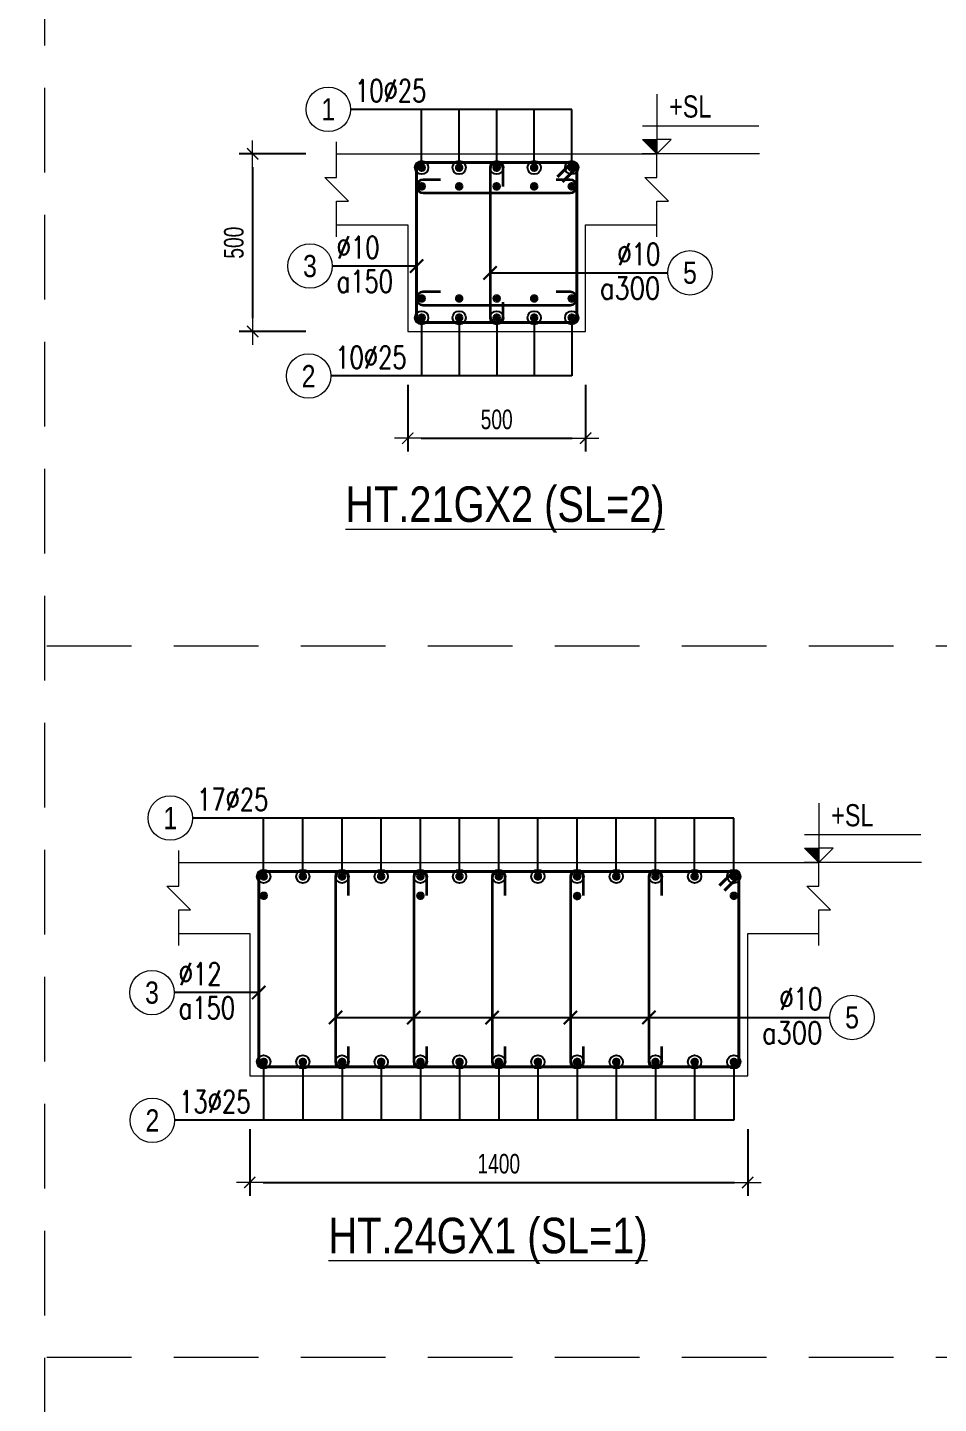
# Model space of a CAD drawing. Header units: millimetres. Extents: x 225489 to 327520, y -235866 to -221866.
# Drawn here: x 275176 to 277738, y -231996 to -228125 of the extents above; entities that cross this region are included whole.
import ezdxf
from ezdxf.enums import TextEntityAlignment as Align

# ---------------------------------------------------------------- set-up
doc = ezdxf.new("R2010")
doc.units = ezdxf.units.MM
doc.header["$PDMODE"] = 3
doc.linetypes.add('HIDDEN2', pattern=[4.762499999999999, 3.175, -1.5875])
doc.layers.get('0').update_dxf_attribs({"lineweight": 20})
doc.layers.get('Defpoints').update_dxf_attribs({"color": 151, "lineweight": 9})
for name, color, linetype, lineweight in [('NDC_S_ANNO', 7, 'Continuous', 20), ('NDC_S_CONTINUOUS', 3, 'Continuous', 20), ('NDC_S_DIM', 1, 'Continuous', 15), ('NDC_S_HIDDEN', 8, 'HIDDEN2', 13), ('NDC_S_REBAR', 4, 'Continuous', 35), ('NDC_S_STIRRUP', 4, 'Continuous', 40), ('NDC_S_TEXT SYMBOL', 7, 'Continuous', 20), ('NDC_S_THIN LINE', 8, 'Continuous', 9), ('NDC_S_VN TEXT', 7, 'Continuous', 20)]:
    doc.layers.add(name, color=color, linetype=linetype, lineweight=lineweight)
doc.styles.add('ARIAL', font='arial.ttf', dxfattribs={"width": 0.8})
doc.styles.add('NDC_ANNO', font='', dxfattribs={"width": 0.8})
doc.styles.add('NDC_DIM', font='', dxfattribs={"width": 0.75})
doc.styles.add('NDC_EN TXT', font='romans.shx', dxfattribs={"width": 0.8})
doc.styles.get('NDC_ANNO').set_extended_font_data('Dotum')
doc.styles.get('NDC_DIM').set_extended_font_data('Dotum')
doc.dimstyles.new('NDC_dim_25', dxfattribs={"dimscale": 25, "dimtxt": 2.2, "dimasz": 1.5, "dimexe": 1.5, "dimexo": 2.5, "dimgap": 1, "dimtad": 1, "dimdec": 0, "dimzin": 0, "dimdsep": 46, "dimtxsty": 'NDC_DIM', "dimblk": 'DIMMARK', "dimcen": 0.09, "dimdle": 1.2, "dimclrd": 1, "dimclre": 1, "dimclrt": 3, "dimadec": 0, "dimazin": 0, "dimtfac": 1, "dimtdec": 0, "dimtix": 1, "dimtofl": 0, "dimtmove": 0, "dimatfit": 3, "dimfxl": 6, "dimfxlon": 1, "dimtolj": 1, "dimtzin": 0, "dimarcsym": 0})

# ---------------------------------------------------------------- blocks, each defined once
blk = doc.blocks.new('kata_block_TD')
at = {"color": 6, "linetype": 'ByBlock', "lineweight": -2, "style": 'ARIAL', "width": 0.8}
blk.add_attdef('SECTDET2', text='', height=5, dxfattribs=at).set_placement((0, 7.970649532882817), align=Align.CENTER)
at = {"color": 0, "linetype": 'ByBlock', "lineweight": -2, "style": 'ARIAL', "width": 0.8}
blk.add_attdef('SECTDET1', text='', height=5, dxfattribs=at).set_placement((0, 1.470649532882817), align=Align.CENTER)
at = {"color": 3, "lineweight": 25, "style": 'ARIAL', "width": 0.8}
blk.add_attdef('SSCALE', text='', height=2.5, dxfattribs=at).set_placement((0, -3.998868953555331), align=Align.CENTER)
blk = doc.blocks.new('kata_block_CT')
at = {"layer": 'NDC_S_ANNO'}
blk.add_hatch(color=3, dxfattribs=at).paths.add_polyline_path([(0, 1.596954857557648), (-1.612010908633238, 1.596954857557648), (0, 0)])
at = {"layer": 'NDC_S_ANNO', "ltscale": 50}
h = blk.add_hatch(dxfattribs=at)
h.set_pattern_fill('ANSI31', color=256, scale=1.406250541793835, style=0)
h.set_pattern_definition([(45.00000000000001, (0, 5.456968210637569e-12), (-3.157122508925224, 3.157122508925225), [])])
h.paths.add_polyline_path([(0, 1.596954857557648), (0, 0), (1.612010908924276, 1.596954857557648)])
for p, q in [((-1.592704896858777, 3.140833880479477), (11.46947077315417, 3.140833880479477)), ((11.56125648126181, 5.456968210637569e-12), (-1.63869572513795, 5.456968210637569e-12))]:
    blk.add_line(p, q, dxfattribs=at)
for points in [[(0, 6.69495074864426), (0, 0)], [(0, 0), (-1.612010908924276, 1.596954857557648), (0, 1.596954857557648)], [(0, 0), (1.612010908924276, 1.596954857557648), (0, 1.596954857557648)]]:
    blk.add_lwpolyline(points, dxfattribs=at)
at = {"layer": 'NDC_S_ANNO', "color": 8, "ltscale": 50}
blk.add_lwpolyline([(0, 0), (-1.612010908633238, 1.596954857557648), (0, 1.596954857557648)], dxfattribs=at)
at = {"layer": 'NDC_S_TEXT SYMBOL', "color": 3, "style": 'NDC_ANNO', "width": 0.8}
blk.add_attdef('CT', (1.409564409346785, 4.068271311703938), '', height=2.5, dxfattribs=at)
blk = doc.blocks.new('DIMMARK')
at = {"layer": 'NDC_S_DIM', "color": 1}
blk.add_line((-1.5, 0), (1, 0), dxfattribs=at)
at = {"layer": 'NDC_S_DIM', "color": 2, "const_width": 0.1}
blk.add_lwpolyline([(-0.4242640687119285, -0.4242640687119285), (0.4242640687119285, 0.4242640687119285)], dxfattribs=at)
blk = doc.blocks.new('*D214')
at = {"layer": 'Defpoints', "color": 0, "transparency": 16777216}
for p in [(276245.6489089052, -228980.4652427723), (276745.6489089052, -228980.4652427723), (276745.6489089052, -229280.4652427723)]:
    blk.add_point(p, dxfattribs=at)
at = {"layer": 'NDC_S_DIM', "color": 1, "lineweight": -2, "transparency": 16777216}
for p, q in [((276245.6489089052, -229130.4652427723), (276245.6489089052, -229317.9652427723)), ((276745.6489089052, -229130.4652427723), (276745.6489089052, -229317.9652427723)), ((276283.1489089052, -229280.4652427723), (276708.1489089052, -229280.4652427723))]:
    blk.add_line(p, q, dxfattribs=at)
at = {"layer": 'NDC_S_DIM', "color": 1, "lineweight": -2, "transparency": 16777216, "xscale": 37.5, "yscale": 37.5, "zscale": 37.5, "rotation": 180}
blk.add_blockref('DIMMARK', (276245.6489089052, -229280.4652427723), dxfattribs=at)
at = {"layer": 'NDC_S_DIM', "color": 1, "lineweight": -2, "transparency": 16777216, "xscale": 37.5, "yscale": 37.5, "zscale": 37.5}
blk.add_blockref('DIMMARK', (276745.6489089052, -229280.4652427723), dxfattribs=at)
at = {"layer": 'NDC_S_DIM', "color": 3, "transparency": 16777216, "insert": (276495.6489089052, -229227.9652427723), "char_height": 55.00000000000001, "attachment_point": 5, "style": 'NDC_DIM'}
blk.add_mtext('\\A1;500', dxfattribs=at)
blk = doc.blocks.new('*D215')
at = {"layer": 'Defpoints', "color": 0, "transparency": 16777216}
for p in [(276315.3220334495, -228480.4652427723), (275809.3220334495, -228980.4652427723), (276315.3220334495, -228980.4652427723)]:
    blk.add_point(p, dxfattribs=at)
at = {"layer": 'NDC_S_DIM', "color": 1, "lineweight": -2, "transparency": 16777216}
for p, q in [((275959.3220334495, -228480.4652427723), (275771.8220334495, -228480.4652427723)), ((275809.3220334495, -228517.9652427723), (275809.3220334495, -228942.9652427723)), ((275959.3220334495, -228980.4652427723), (275771.8220334495, -228980.4652427723))]:
    blk.add_line(p, q, dxfattribs=at)
at = {"layer": 'NDC_S_DIM', "color": 1, "lineweight": -2, "transparency": 16777216, "xscale": 37.5, "yscale": 37.5, "zscale": 37.5}
for p, rotation in [((275809.3220334495, -228480.4652427723), 90), ((275809.3220334495, -228980.4652427723), 270)]:
    blk.add_blockref('DIMMARK', p, dxfattribs=dict(at, rotation=rotation))
at = {"layer": 'NDC_S_DIM', "color": 3, "transparency": 16777216, "insert": (275756.8220334496, -228730.4652427722), "char_height": 55.00000000000001, "attachment_point": 5, "rotation": 90, "style": 'NDC_DIM'}
blk.add_mtext('\\A1;500', dxfattribs=at)
blk = doc.blocks.new('kata_block_THEP')
at = {"layer": 'NDC_S_REBAR', "color": 0}
for p, q in [((-0.5, 0), (0.5, 0)), ((-0.3535533905960619, 0.353553390592424), (0.3535533905960619, -0.353553390592424)), ((0.3535533905960619, 0.353553390592424), (-0.3535533905960619, -0.353553390592424)), ((0, 0.5), (0, -0.5))]:
    blk.add_line(p, q, dxfattribs=at)
at = {"layer": 'NDC_S_REBAR', "color": 0, "const_width": 0.08333333333333334}
blk.add_lwpolyline([(-0.5, -1.818989403545856e-12, 1), (0.5000000000145519, -1.818989403545856e-12, 1), (-0.5, -1.818989403545856e-12, 1)], format="xyb", dxfattribs=at)
blk = doc.blocks.new('*U11')
blk.add_circle((-2.5, 0), 2.5)
at = {"layer": 'NDC_S_VN TEXT', "color": 3, "style": 'NDC_EN TXT', "width": 0.75}
blk.add_attdef('DK1', (0.5, 0.8455043070534884), '', height=2.5, dxfattribs=at)
at = {"layer": 'NDC_S_VN TEXT', "color": 7, "style": 'ARIAL', "width": 0.8}
blk.add_attdef('SH2', text='', height=2.5, dxfattribs=at).set_placement((-2.5, 0), align=Align.MIDDLE)
blk = doc.blocks.new('*U12')
blk.add_circle((-2.5, 0), 2.5)
at = {"layer": 'NDC_S_VN TEXT', "color": 3, "style": 'NDC_EN TXT', "width": 0.75}
for tag, p in [('DK1', (0.5, 0.8455043070534884)), ('KC1', (0.5, -2.972544307831413))]:
    blk.add_attdef(tag, p, '', height=2.5, dxfattribs=at)
at = {"layer": 'NDC_S_VN TEXT', "color": 7, "style": 'ARIAL', "width": 0.8}
blk.add_attdef('SH2', text='', height=2.5, dxfattribs=at).set_placement((-2.5, 0), align=Align.MIDDLE)
blk = doc.blocks.new('*U15')
blk.add_circle((2.5, 0), 2.5)
at = {"layer": 'NDC_S_VN TEXT', "color": 3, "style": 'NDC_EN TXT'}
for tag, width, p in [('DK2', 0.75, (-0.85, 0.8455043070534884)), ('KC2', 0.8, (-0.85, -2.972544307831413))]:
    blk.add_attdef(tag, text='', height=2.5, dxfattribs=dict(at, width=width)).set_placement(p, align=Align.RIGHT)
at = {"layer": 'NDC_S_VN TEXT', "color": 7, "style": 'ARIAL', "width": 0.8}
blk.add_attdef('SH3', text='', height=2.5, dxfattribs=at).set_placement((2.5, 0), align=Align.MIDDLE)
blk = doc.blocks.new('*D228')
at = {"layer": 'Defpoints', "color": 0, "transparency": 16777216}
for p in [(275801.4469965673, -231073.9738189795), (277201.4469965673, -231073.9738189795), (277201.4469965673, -231373.9738189795)]:
    blk.add_point(p, dxfattribs=at)
at = {"layer": 'NDC_S_DIM', "color": 1, "lineweight": -2, "transparency": 16777216}
for p, q in [((275801.4469965673, -231223.9738189795), (275801.4469965673, -231411.4738189795)), ((277201.4469965673, -231223.9738189795), (277201.4469965673, -231411.4738189795)), ((275838.9469965673, -231373.9738189795), (277163.9469965673, -231373.9738189795))]:
    blk.add_line(p, q, dxfattribs=at)
at = {"layer": 'NDC_S_DIM', "color": 1, "lineweight": -2, "transparency": 16777216, "xscale": 37.5, "yscale": 37.5, "zscale": 37.5, "rotation": 180}
blk.add_blockref('DIMMARK', (275801.4469965673, -231373.9738189795), dxfattribs=at)
at = {"layer": 'NDC_S_DIM', "color": 1, "lineweight": -2, "transparency": 16777216, "xscale": 37.5, "yscale": 37.5, "zscale": 37.5}
blk.add_blockref('DIMMARK', (277201.4469965673, -231373.9738189795), dxfattribs=at)
at = {"layer": 'NDC_S_DIM', "color": 3, "transparency": 16777216, "insert": (276501.4469965673, -231321.4738189795), "char_height": 55.00000000000001, "attachment_point": 5, "style": 'NDC_DIM'}
blk.add_mtext('\\A1;1400', dxfattribs=at)

msp = doc.modelspace()

# ---------------------------------------------------------------- linework, layer by layer
at = {"layer": 'NDC_S_CONTINUOUS'}
for points in [[(276045.6489089052, -228480.4652427723), (276245.6489089052, -228480.4652427723), (276245.6489089052, -228480.4652427723), (276745.6489089052, -228480.4652427723), (276745.6489089052, -228480.4652427723), (276945.6489089052, -228480.4652427723)], [(276045.6489089052, -228680.4652427723), (276245.6489089052, -228680.4652427723), (276245.6489089052, -228980.4652427723), (276745.6489089052, -228980.4652427723), (276745.6489089052, -228680.4652427723), (276945.6489089052, -228680.4652427723)], [(275601.4469965673, -230473.9738189795), (275801.4469965673, -230473.9738189795), (275801.4469965673, -230473.9738189795), (277201.4469965673, -230473.9738189795), (277201.4469965673, -230473.9738189795), (277401.4469965673, -230473.9738189795)], [(275601.4469965673, -230673.9738189795), (275801.4469965673, -230673.9738189795), (275801.4469965673, -231073.9738189795), (277201.4469965673, -231073.9738189795), (277201.4469965673, -230673.9738189795), (277401.4469965673, -230673.9738189795)]]:
    msp.add_lwpolyline(points, dxfattribs=at)
at = {"layer": 'NDC_S_HIDDEN', "ltscale": 75}
for p, q in [((275223.9182628111, -221865.8761660784), (275223.9182628111, -235865.8761660625)), ((285469.9620122854, -229865.8761660693), (267539.3854507055, -229865.8761660692)), ((285469.9620122854, -231865.876166067), (267539.3854507055, -231865.8761660669))]:
    msp.add_line(p, q, dxfattribs=at)
at = {"layer": 'NDC_S_REBAR'}
for points in [[(276514.0809089052, -228572.8099327056), (276514.0809089052, -228523.8967628957, 0.9999999999999999), (276477.2169089052, -228523.8967628957), (276477.2169089052, -228937.0332427722, 0.9999999999999999), (276514.0809089052, -228937.0332427722), (276514.0809089052, -228897.7763517634, -0.414213562)], [(276337.9940787153, -228553.6912818585), (276289.0809089054, -228553.6912818585, 0.9999999999999999), (276289.0809089054, -228590.5552818586), (276702.2169089054, -228590.5552818586, 0.9999999999999999), (276702.2169089054, -228553.6912818585), (276662.9600178965, -228553.6912818585, -0.414213562)], [(276337.9940787153, -228868.9819732217), (276289.0809089054, -228868.9819732217, 0.9999999999999999), (276289.0809089054, -228905.8459732218), (276702.2169089054, -228905.8459732218, 0.9999999999999999), (276702.2169089054, -228868.9819732217), (276662.9600178965, -228868.9819732217, -0.414213562)], [(276079.3453334313, -230566.3185089128), (276079.3453334313, -230517.4053391029, 0.9999999999999999), (276042.4813334313, -230517.4053391029), (276042.4813334313, -231030.5418189794, 0.9999999999999999), (276079.3453334313, -231030.5418189794), (276079.3453334313, -230991.2849279706, -0.414213562)], [(276299.4126597033, -230566.3185089128), (276299.4126597033, -230517.4053391029, 0.9999999999999999), (276262.5486597033, -230517.4053391029), (276262.5486597033, -231030.5418189794, 0.9999999999999999), (276299.4126597033, -231030.5418189794), (276299.4126597033, -230991.2849279706, -0.414213562)], [(276519.7459930407, -230566.3185089128), (276519.7459930407, -230517.405339103, 0.9999999999999999), (276482.8819930406, -230517.405339103), (276482.8819930406, -231030.5418189794, 0.9999999999999999), (276519.7459930407, -231030.5418189794), (276519.7459930407, -230991.2849279706, -0.414213562)], [(276740.079326378, -230566.3185089128), (276740.079326378, -230517.405339103, 0.9999999999999999), (276703.2153263781, -230517.405339103), (276703.2153263781, -231030.5418189794, 0.9999999999999999), (276740.079326378, -231030.5418189794), (276740.079326378, -230991.2849279706, -0.414213562)], [(276960.4126597114, -230566.3185089128), (276960.4126597114, -230517.405339103, 0.9999999999999999), (276923.5486597113, -230517.405339103), (276923.5486597113, -231030.5418189795, 0.9999999999999999), (276960.4126597114, -231030.5418189795), (276960.4126597114, -230991.2849279706, -0.414213562)]]:
    msp.add_lwpolyline(points, format="xyb", dxfattribs=at)
at = {"layer": 'NDC_S_STIRRUP'}
for points in [[(276666.6489089052, -228545.4652427723), (276706.6489089052, -228505.4652427723, -0.414213562), (276720.6489089052, -228519.4652427723), (276720.6489089052, -228941.4652427723, -0.414213562), (276706.6489089052, -228955.4652427723), (276284.6489089052, -228955.4652427723, -0.414213562), (276270.6489089052, -228941.4652427723), (276270.6489089052, -228519.4652427723, -0.414213562), (276284.6489089052, -228505.4652427723), (276706.6489089052, -228505.4652427723, -0.414213562), (276720.6489089052, -228519.4652427723), (276680.6489089052, -228559.4652427723)], [(277122.4469965673, -230538.9738189795), (277162.4469965673, -230498.9738189795, -0.414213562), (277176.4469965673, -230512.9738189795), (277176.4469965673, -231034.9738189795, -0.414213562), (277162.4469965673, -231048.9738189795), (275840.4469965673, -231048.9738189795, -0.414213562), (275826.4469965673, -231034.9738189795), (275826.4469965673, -230512.9738189795, -0.414213562), (275840.4469965673, -230498.9738189795), (277162.4469965673, -230498.9738189795, -0.414213562), (277176.4469965673, -230512.9738189795), (277136.4469965673, -230552.9738189795)]]:
    msp.add_lwpolyline(points, format="xyb", dxfattribs=at)
at = {"layer": 'NDC_S_THIN LINE'}
for points in [[(276045.6489089052, -228713.7985761056), (276045.6489089052, -228613.7985761056), (276078.9822422386, -228613.7985761056), (276012.3155755719, -228547.1319094389), (276045.6489089052, -228547.1319094389), (276045.6489089052, -228447.1319094389)], [(276945.6489089052, -228713.7985761056), (276945.6489089052, -228613.7985761056), (276978.9822422386, -228613.7985761056), (276912.3155755719, -228547.1319094389), (276945.6489089052, -228547.1319094389), (276945.6489089052, -228447.1319094389)], [(275601.4469965673, -230707.3071523128), (275601.4469965673, -230607.3071523128), (275634.7803299006, -230607.3071523128), (275568.113663234, -230540.6404856461), (275601.4469965674, -230540.6404856461), (275601.4469965674, -230440.6404856461)], [(277401.4469965673, -230707.3071523128), (277401.4469965673, -230607.3071523128), (277434.7803299006, -230607.3071523128), (277368.113663234, -230540.6404856461), (277401.4469965674, -230540.6404856461), (277401.4469965674, -230440.6404856461)]]:
    msp.add_lwpolyline(points, dxfattribs=at)

# ---------------------------------------------------------------- block references
at = {"layer": 'NDC_S_REBAR', "xscale": 22, "yscale": 22, "zscale": 22}
for p in [(276284.6489089052, -228519.4652427723), (276706.6489089052, -228519.4652427723), (276284.6489089052, -228572.1232818585), (276706.6489089052, -228572.1232818585), (276284.6489089052, -228887.4139732217), (276390.1489089052, -228887.4139732217), (276495.6489089052, -228887.4139732217), (276601.1489089052, -228887.4139732217), (276706.6489089052, -228887.4139732217), (276284.6489089052, -228941.4652427723), (276390.1489089052, -228941.4652427723), (276495.6489089052, -228941.4652427723), (276601.1489089052, -228941.4652427723), (276706.6489089052, -228941.4652427723), (275840.4469965673, -230512.9738189795), (275950.613663234, -230512.9738189795), (276060.7803299006, -230512.9738189795), (276170.9469965673, -230512.9738189795), (276281.113663234, -230512.9738189795), (276391.2803299006, -230512.9738189795), (276501.4469965673, -230512.9738189795), (276611.613663234, -230512.9738189795), (276721.7803299006, -230512.9738189795), (276831.9469965673, -230512.9738189795), (276942.113663234, -230512.9738189795), (277052.2803299006, -230512.9738189795), (277162.4469965673, -230512.9738189795), (275840.4469965673, -230567.4467240653), (276281.113663234, -230567.4467240653), (276721.6473263779, -230568.2760101591), (277162.4469965673, -230567.4467240653), (275840.4469965673, -231034.9738189795), (275950.613663234, -231034.9738189795), (276060.7803299006, -231034.9738189795), (276170.9469965673, -231034.9738189795), (276281.113663234, -231034.9738189795), (276391.2803299006, -231034.9738189795), (276501.4469965673, -231034.9738189795), (276611.613663234, -231034.9738189795), (276721.7803299006, -231034.9738189795), (276831.9469965673, -231034.9738189795), (276942.113663234, -231034.9738189795), (277052.2803299006, -231034.9738189795), (277162.4469965673, -231034.9738189795)]:
    msp.add_blockref('kata_block_THEP', p, dxfattribs=at)
at = {"layer": 'NDC_S_REBAR', "xscale": -22, "yscale": 22, "zscale": 22, "rotation": 180}
for p in [(276390.1489089052, -228519.4652427723), (276495.6489089052, -228519.4652427723), (276601.1489089052, -228519.4652427723), (276390.1489089052, -228572.1232818585), (276495.6489089052, -228572.1232818585), (276601.1489089052, -228572.1232818585)]:
    msp.add_blockref('kata_block_THEP', p, dxfattribs=at)
at = {"layer": 'NDC_S_THIN LINE', "xscale": 25, "yscale": 25, "zscale": 25}
for name, p, values in [('*U11', (276084.6489089052, -228355.4652427723), {'SH2': '1', 'DK1': '10%%c25'}), ('*U12', (276033.1489089052, -228796.2859133818), {'SH2': '3', 'DK1': '%%c10', 'KC1': 'a150'}), ('*U15', (276976.7051077695, -228815.3815056591), {'SH3': '5', 'DK2': '%%c10', 'KC2': 'a300'}), ('*U11', (276029.1904610568, -229105.4652427723), {'SH2': '2', 'DK1': '10%%c25'}), ('*U11', (275640.4469965673, -230348.9738189795), {'SH2': '1', 'DK1': '17%%c25'}), ('*U12', (275588.9469965673, -230839.794489589), {'SH2': '3', 'DK1': '%%c12', 'KC1': 'a150'}), ('*U15', (277432.5031954315, -230909.9642258557), {'SH3': '5', 'DK2': '%%c10', 'KC2': 'a300'}), ('*U11', (275590.1380281905, -231198.9738189795), {'SH2': '2', 'DK1': '13%%c25'})]:
    msp.add_blockref(name, p, dxfattribs=at).add_auto_attribs(values)
at = {"layer": 'NDC_S_VN TEXT', "xscale": 25, "yscale": 25, "zscale": 25}
for p in [(276945.6489089052, -228480.4652427723), (277401.4469965673, -230473.9738189795)]:
    msp.add_blockref('kata_block_CT', p, dxfattribs=at).add_auto_attribs({'CT': '+SL'})
at = {"layer": 'NDC_S_VN TEXT'}
ref = msp.add_blockref('kata_block_TD', (276518.9072832628, -229545.3708897093), dxfattribs=dict(at, xscale=20, yscale=20, zscale=20))
ref.add_attrib('SECTDET1', '%%uHT.21GX2 (SL=2)', dxfattribs={"layer": '0', "color": 0, "linetype": 'ByBlock', "lineweight": -2, "height": 100, "style": 'ARIAL', "width": 0.8}).set_placement((276518.9072832628, -229515.9578990516), align=Align.CENTER)
ref = msp.add_blockref('kata_block_TD', (276471.4724027971, -231602.5539007137), dxfattribs=dict(at, xscale=20, yscale=20, zscale=20))
ref.add_attrib('SECTDET1', '%%uHT.24GX1 (SL=1)', dxfattribs={"layer": '0', "color": 0, "linetype": 'ByBlock', "lineweight": -2, "height": 100, "style": 'ARIAL', "width": 0.8}).set_placement((276471.4724027971, -231573.140910056), align=Align.CENTER)

# ---------------------------------------------------------------- dimensions: what is measured, and where the dimension line sits
at = {"layer": 'NDC_S_DIM'}
dim = msp.add_linear_dim(base=(275809.3220334495, -228980.4652427723), p1=(276315.3220334495, -228480.4652427723), p2=(276315.3220334495, -228980.4652427723), angle=270, dimstyle='NDC_dim_25', dxfattribs=at)
dim.commit()
dim.dimension.update_dxf_attribs({"geometry": '*D215', "text_midpoint": (275756.8220334496, -228730.4652427722)})
for base, p1, p2, picture, middle in [((276745.6489089052, -229280.4652427723), (276245.6489089052, -228980.4652427723), (276745.6489089052, -228980.4652427723), '*D214', (276495.6489089052, -229227.9652427723)), ((277201.4469965673, -231373.9738189795), (275801.4469965673, -231073.9738189795), (277201.4469965673, -231073.9738189795), '*D228', (276501.4469965673, -231321.4738189795))]:
    dim = msp.add_linear_dim(base=base, p1=p1, p2=p2, dimstyle='NDC_dim_25', dxfattribs=at)
    dim.commit()
    dim.dimension.update_dxf_attribs({"geometry": picture, "text_midpoint": middle})

# ---------------------------------------------------------------- leaders
at = {"layer": 'NDC_S_THIN LINE'}
for points, override in [([(276284.6489089052, -228519.4652427723), (276284.6489089052, -228355.4652427723), (276084.6489089052, -228355.4652427723)], {"dimldrblk": 'DotBlank'}), ([(276390.1489089052, -228519.4652427723), (276390.1489089052, -228355.4652427723), (276084.6489089052, -228355.4652427723)], {"dimldrblk": 'DotBlank'}), ([(276495.6489089054, -228519.4652427722), (276495.6489089054, -228355.4652427722), (276084.6489089052, -228355.4652427723)], {"dimldrblk": 'DotBlank'}), ([(276601.1489089054, -228519.4652427722), (276601.1489089054, -228355.4652427722), (276084.6489089052, -228355.4652427723)], {"dimldrblk": 'DotBlank'}), ([(276706.6489089052, -228519.4652427723), (276706.6489089052, -228355.4652427723), (276084.6489089052, -228355.4652427723)], {"dimldrblk": 'DotBlank'}), ([(276270.6489089052, -228796.2859133818), (276033.1489089052, -228796.2859133818)], {"dimldrblk": 'ArchTick'}), ([(276477.2169089052, -228815.3815056591), (276976.7051077695, -228815.3815056591)], {"dimldrblk": 'ArchTick'}), ([(276284.6489089052, -228941.4652427723), (276284.6489089052, -229105.4652427723), (276029.1904610568, -229105.4652427723)], {"dimldrblk": 'DotBlank'}), ([(276390.1489089052, -228941.4652427723), (276390.1489089052, -229105.4652427723), (276029.1904610568, -229105.4652427723)], {"dimldrblk": 'DotBlank'}), ([(276495.6489089052, -228941.4652427723), (276495.6489089052, -229105.4652427723), (276029.1904610568, -229105.4652427723)], {"dimldrblk": 'DotBlank'}), ([(276601.1489089052, -228941.4652427723), (276601.1489089052, -229105.4652427723), (276029.1904610568, -229105.4652427723)], {"dimldrblk": 'DotBlank'}), ([(276706.6489089052, -228941.4652427723), (276706.6489089052, -229105.4652427723), (276029.1904610568, -229105.4652427723)], {"dimldrblk": 'DotBlank'}), ([(275840.4469965673, -230512.9738189795), (275840.4469965673, -230348.9738189795), (275640.4469965673, -230348.9738189795)], {"dimldrblk": 'DotBlank'}), ([(277162.4469965673, -230512.9738189795), (277162.4469965673, -230348.9738189795), (275640.4469965673, -230348.9738189795)], {"dimldrblk": 'DotBlank'}), ([(275950.6136632341, -230512.9738189795), (275950.6136632341, -230348.9738189795), (275750.6136632341, -230348.9738189795)], {"dimldrblk": 'DotBlank'}), ([(276060.7803299006, -230512.9738189795), (276060.7803299006, -230348.9738189795), (275860.7803299006, -230348.9738189795)], {"dimldrblk": 'DotBlank'}), ([(276170.9469965673, -230512.9738189795), (276170.9469965673, -230348.9738189795), (275970.9469965673, -230348.9738189795)], {"dimldrblk": 'DotBlank'}), ([(276281.1136632341, -230512.9738189795), (276281.1136632341, -230348.9738189795), (276081.1136632341, -230348.9738189795)], {"dimldrblk": 'DotBlank'}), ([(276391.2803299006, -230512.9738189795), (276391.2803299006, -230348.9738189795), (276191.2803299006, -230348.9738189795)], {"dimldrblk": 'DotBlank'}), ([(276501.4469965673, -230512.9738189795), (276501.4469965673, -230348.9738189795), (276301.4469965673, -230348.9738189795)], {"dimldrblk": 'DotBlank'}), ([(276611.613663234, -230512.9738189795), (276611.613663234, -230348.9738189795), (276411.613663234, -230348.9738189795)], {"dimldrblk": 'DotBlank'}), ([(276721.7803299008, -230512.9738189795), (276721.7803299008, -230348.9738189795), (276521.7803299008, -230348.9738189795)], {"dimldrblk": 'DotBlank'}), ([(276831.9469965675, -230512.9738189795), (276831.9469965675, -230348.9738189795), (276631.9469965675, -230348.9738189795)], {"dimldrblk": 'DotBlank'}), ([(276942.113663234, -230512.9738189795), (276942.113663234, -230348.9738189795), (276742.113663234, -230348.9738189795)], {"dimldrblk": 'DotBlank'}), ([(277052.2803299008, -230512.9738189795), (277052.2803299008, -230348.9738189795), (276852.2803299008, -230348.9738189795)], {"dimldrblk": 'DotBlank'}), ([(275826.4469965673, -230839.794489589), (275588.9469965673, -230839.794489589)], {"dimldrblk": 'ArchTick'}), ([(276042.4813334313, -230909.9642258557), (277432.5031954315, -230909.9642258557)], {"dimldrblk": 'ArchTick'}), ([(276262.5486597033, -230909.9642258557), (277432.5031954315, -230909.9642258557)], {"dimldrblk": 'ArchTick'}), ([(276482.8819930406, -230909.9642258557), (277432.5031954315, -230909.9642258557)], {"dimldrblk": 'ArchTick'}), ([(276703.2153263781, -230909.9642258557), (277055.0549167625, -230909.9642258557)], {"dimldrblk": 'ArchTick'}), ([(276923.5486597113, -230909.9642258557), (277243.6460525744, -230909.9642258557)], {"dimldrblk": 'ArchTick'}), ([(275840.4469965673, -231034.9738189795), (275840.4469965673, -231198.9738189795), (275590.1380281905, -231198.9738189795)], {"dimldrblk": 'DotBlank'}), ([(277162.4469965673, -231034.9738189795), (277162.4469965673, -231198.9738189795), (275590.1380281905, -231198.9738189795)], {"dimldrblk": 'DotBlank'}), ([(275950.6136632341, -231034.9738189795), (275950.6136632341, -231198.9738189795), (275700.3046948573, -231198.9738189795)], {"dimldrblk": 'DotBlank'}), ([(276060.7803299006, -231034.9738189795), (276060.7803299006, -231198.9738189795), (275810.4713615238, -231198.9738189795)], {"dimldrblk": 'DotBlank'}), ([(276170.9469965673, -231034.9738189795), (276170.9469965673, -231198.9738189795), (275920.6380281905, -231198.9738189795)], {"dimldrblk": 'DotBlank'}), ([(276281.1136632341, -231034.9738189795), (276281.1136632341, -231198.9738189795), (276030.8046948573, -231198.9738189795)], {"dimldrblk": 'DotBlank'}), ([(276391.2803299006, -231034.9738189795), (276391.2803299006, -231198.9738189795), (276140.9713615238, -231198.9738189795)], {"dimldrblk": 'DotBlank'}), ([(276501.4469965673, -231034.9738189795), (276501.4469965673, -231198.9738189795), (276251.1380281905, -231198.9738189795)], {"dimldrblk": 'DotBlank'}), ([(276611.613663234, -231034.9738189795), (276611.613663234, -231198.9738189795), (276361.3046948572, -231198.9738189795)], {"dimldrblk": 'DotBlank'}), ([(276721.7803299008, -231034.9738189795), (276721.7803299008, -231198.9738189795), (276471.471361524, -231198.9738189795)], {"dimldrblk": 'DotBlank'}), ([(276831.9469965675, -231034.9738189795), (276831.9469965675, -231198.9738189795), (276581.6380281906, -231198.9738189795)], {"dimldrblk": 'DotBlank'}), ([(276942.113663234, -231034.9738189795), (276942.113663234, -231198.9738189795), (276691.8046948572, -231198.9738189795)], {"dimldrblk": 'DotBlank'}), ([(277052.2803299008, -231034.9738189795), (277052.2803299008, -231198.9738189795), (276801.971361524, -231198.9738189795)], {"dimldrblk": 'DotBlank'})]:
    msp.add_leader(points, dimstyle='NDC_dim_25', override=override, dxfattribs=at)

doc.saveas('drawing.dxf')
